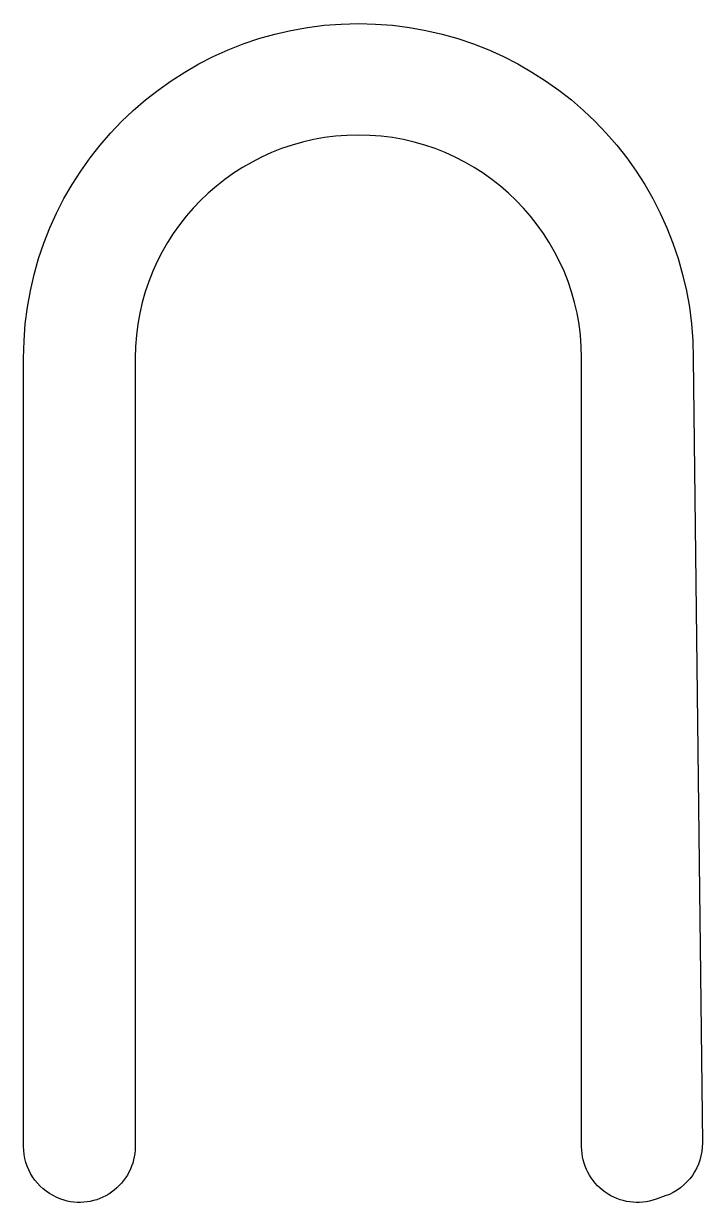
# Model space of a CAD drawing. Header units: millimetres. Extents: x 342.95 to 345.99, y -313.78 to -308.49.
import ezdxf

# ---------------------------------------------------------------- set-up
doc = ezdxf.new("R2010")
doc.units = ezdxf.units.MM
doc.layers.get('0').update_dxf_attribs({"linetype": 'CONTINUOUS'})

msp = doc.modelspace()

# ---------------------------------------------------------------- linework, layer by layer
msp.add_lwpolyline([(345.453, -313.5275), (345.453, -309.9919, 0.999991), (343.453, -309.9919), (343.453, -313.5275, -0.517638), (343.1197, -313.7632), (343.1013, -313.755, -0.296162), (342.953, -313.5266), (342.953, -309.9919, -0.999991), (345.953, -309.9919), (345.9942, -313.51, -0.321066), (345.8276, -313.7486), (345.7864, -313.7632, -0.517638)], format="xyb", close=True)

doc.saveas('drawing.dxf')
